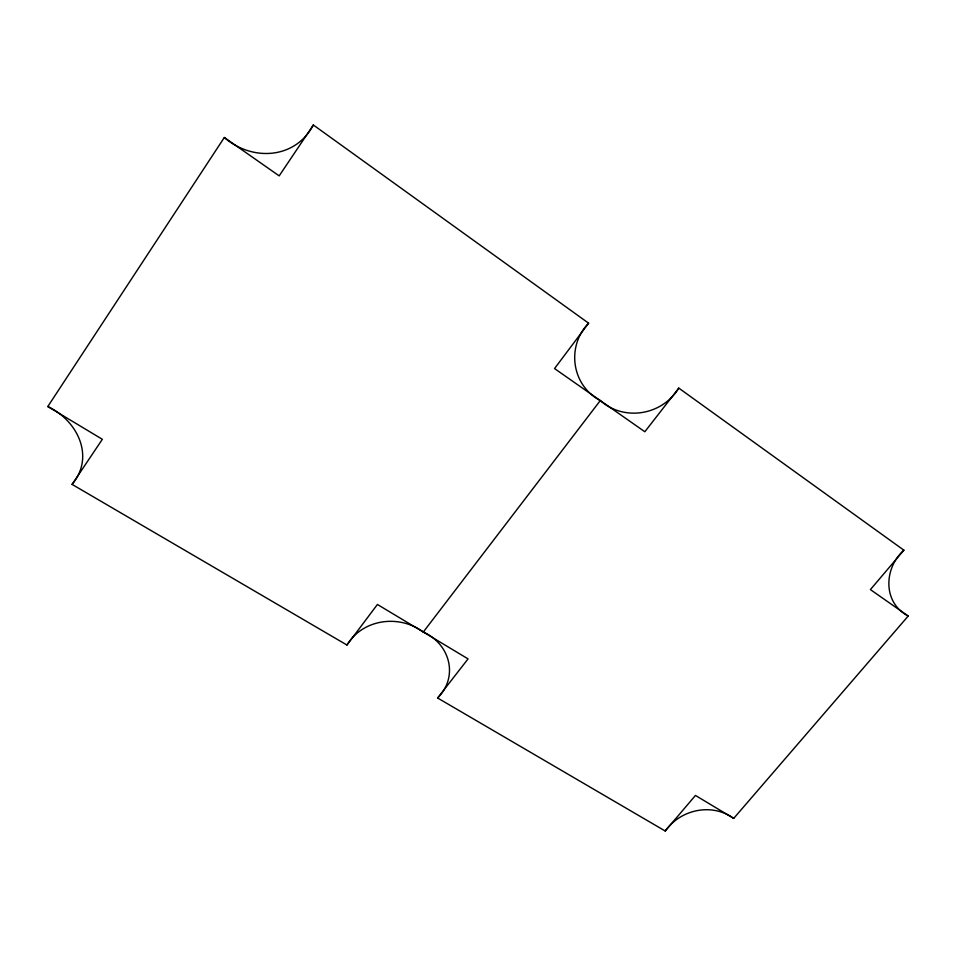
<?xml version="1.0" encoding="UTF-8"?>
<svg xmlns="http://www.w3.org/2000/svg" width="956" height="956" viewBox="0 0 956 956"><rect width="100%" height="100%" fill="white"/><g stroke="black" fill="none" stroke-linecap="round" stroke-linejoin="round"><path stroke-width="1.43" d="M72.082 484.393C95.361 456.514 77.269 420.353 47.8 406.539L224.325 137.497C251.93 161.528 295.285 159.377 313.341 124.985L588.609 323.188C566.143 346.227 571.521 385.471 600.284 400.576C624.256 421.787 662.305 415.203 678.796 388.112L903.886 550.19C883.834 567.995 882.484 602.662 908.2 616.034L733.694 818.396C711.826 802.526 680.529 809.397 665.221 831.015L437.621 698C458.988 676.501 449.894 643.89 423.305 632.024C399.309 614.17 362.945 618.771 346.956 645.025L72.082 484.393L102.352 439.294L47.8 406.539M313.341 124.985L279.176 175.88L224.325 137.497M346.956 645.025L377.417 604.467L468.058 658.887L437.621 698M588.609 323.188L554.54 368.562L644.834 431.742L678.796 388.112M423.305 632.024L600.284 400.576M665.221 831.015L695.454 795.44L733.694 818.396M903.886 550.19L870.402 589.589L908.2 616.034"/></g></svg>
